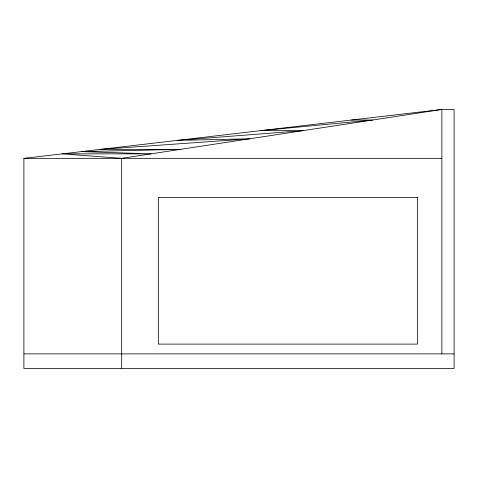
<?xml version="1.0" encoding="UTF-8"?>
<svg xmlns="http://www.w3.org/2000/svg" width="478" height="478" viewBox="0 0 478 478"><rect width="100%" height="100%" fill="white"/><g stroke="black" fill="none" stroke-linecap="round" stroke-linejoin="round"><path stroke-width="0.72" d="M351.461 120.026L372.613 120.026L261.042 130.602L303.345 130.602L177.278 140.401L249.624 138.805L100.589 149.369L180.421 149.369L81.415 151.61L151.048 153.85L62.248 153.85L121.675 158.338L441.881 109.45L454.1 109.45L454.1 368.55L23.9 368.55L23.9 158.338L441.881 109.45L441.881 353.881M23.9 158.338L441.881 158.338M23.9 353.881L454.1 353.881M121.675 158.338L121.675 368.55M417.437 197.444L158.338 197.444L158.338 344.106L417.437 344.106L417.437 197.444"/></g></svg>
